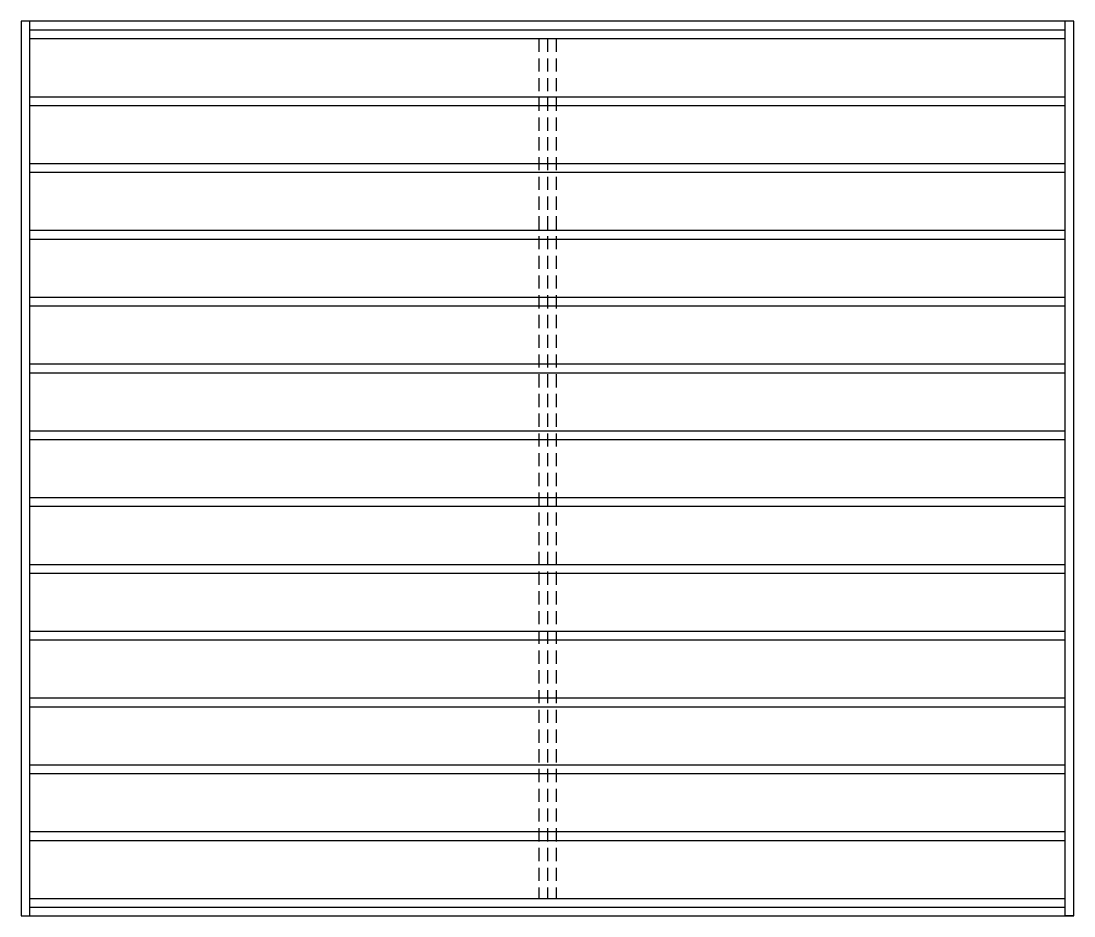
# Model space of a CAD drawing. Header units: inches. Extents: x 48 to 288, y 48 to 252.
import ezdxf

# ---------------------------------------------------------------- set-up
doc = ezdxf.new("R2010")
doc.units = ezdxf.units.IN
doc.header["$LTSCALE"] = 12
doc.header["$MEASUREMENT"] = 0
doc.linetypes.add('HIDDEN', pattern=[0.375, 0.25, -0.125])
doc.layers.add('輪廓線', color=1, linetype='Continuous')
doc.layers.add('隱藏線', color=2, linetype='HIDDEN')

msp = doc.modelspace()

# ---------------------------------------------------------------- linework, layer by layer
at = {"layer": '輪廓線'}
for p, q in [((288, 252), (48, 252)), ((48, 252), (48, 48)), ((50, 48), (50, 252)), ((286, 48), (286, 252)), ((288, 48), (288, 252)), ((50, 250), (286, 250)), ((50, 248), (286, 248)), ((50, 234.76), (286, 234.76)), ((50, 232.76), (286, 232.76)), ((50, 219.53), (286, 219.53)), ((50, 217.53), (286, 217.53)), ((50, 204.3), (286, 204.3)), ((50, 202.3), (286, 202.3)), ((50, 189.07), (286, 189.07)), ((50, 187.07), (286, 187.07)), ((50, 173.84), (286, 173.84)), ((50, 171.84), (286, 171.84)), ((50, 158.61), (286, 158.61)), ((50, 156.61), (286, 156.61)), ((50, 143.38), (286, 143.38)), ((50, 141.38), (286, 141.38)), ((50, 128.15), (286, 128.15)), ((50, 126.15), (286, 126.15)), ((50, 112.92), (286, 112.92)), ((50, 110.92), (286, 110.92)), ((50, 97.69), (286, 97.69)), ((50, 95.69), (286, 95.69)), ((50, 82.46), (286, 82.46)), ((50, 80.46), (286, 80.46)), ((50, 67.23), (286, 67.23)), ((50, 65.23), (286, 65.23)), ((50, 52), (286, 52)), ((48, 48), (68, 48)), ((48, 48), (288, 48)), ((50, 48), (50, 50)), ((50, 50), (286, 50)), ((288, 48), (286, 48))]:
    msp.add_line(p, q, dxfattribs=at)
at = {"layer": '隱藏線'}
for p, q in [((166, 248), (166, 52)), ((168, 248), (168, 52)), ((170, 248), (170, 52))]:
    msp.add_line(p, q, dxfattribs=at)

doc.saveas('drawing.dxf')
